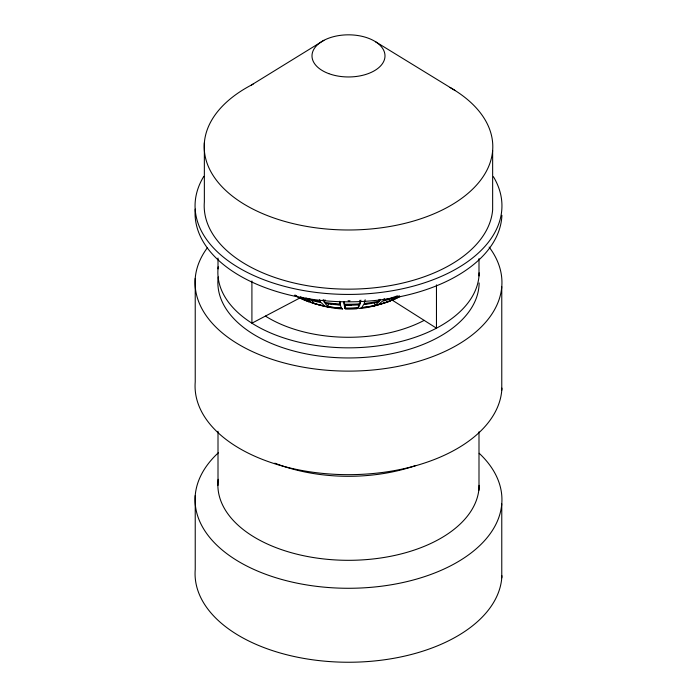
<?xml version="1.0" encoding="UTF-8"?>
<svg xmlns="http://www.w3.org/2000/svg" width="697" height="697" viewBox="0 0 697 697"><rect width="100%" height="100%" fill="white"/><g stroke="black" fill="none" stroke-linecap="round" stroke-linejoin="round"><path stroke-width="1.05" d="M344.902 308.344A73.629 42.508 0 0 0 358.11 308.03L356.794 308.78A63.54 36.68 0 0 1 345.398 309.05L345.006 305.295M344.788 308.161L344.266 305.147A86.681 50.045 0 0 0 359.818 304.781L358.424 307.839A75.999 43.876 0 0 1 344.788 308.161L344.893 304.964A73.777 42.595 0 0 0 351.462 304.981M360.907 300.119L360.131 303.822A89.129 51.456 0 0 1 344.144 304.206L344.257 301.583M323.181 299.492L324.384 302.35A89.129 51.456 0 0 0 340.11 304.04L340.319 301.426M327.938 306.575L325.046 303.343A86.681 50.045 0 0 0 340.345 304.981L341.347 308.022A75.999 43.876 0 0 1 327.938 306.575L328.54 303.422M324.384 302.35L324.976 299.771M365.167 299.736L364.13 303.465A89.129 51.456 0 0 0 379.569 301.034L380.449 299.37M312.125 302.864A75.999 43.876 0 0 0 324.636 306L321.282 302.672A86.681 50.045 0 0 1 307.002 299.1L312.125 302.864L313.188 299.815M384.317 298.482L383.324 300.172A89.129 51.456 0 0 0 397.429 295.816M358.432 304.284L358.424 307.839M399.329 295.702L393.064 299.884A75.999 43.876 0 0 0 400.069 296.565M251.338 85.069L323.931 40.321M300.32 297.741L251.913 323.19L251.913 280.978M374.986 305.46L378.715 302.071A86.681 50.045 0 0 1 363.703 304.432L361.83 307.534A75.999 43.876 0 0 0 374.986 305.46L374.219 302.341M386.852 301.827L391.67 300.32A73.629 42.508 0 0 0 398.457 297.105M390.224 301.008L396.088 296.992A86.681 50.045 0 0 1 382.374 301.226L378.192 304.728A75.999 43.876 0 0 0 390.224 301.008L389.414 299.013M294.927 295.615L295.615 295.85M375.483 41.707L455.193 90.575M391.792 299.858L436.461 328.174L436.461 284.881M295.075 295.354L298.142 297.201A75.999 43.876 0 0 0 309.128 301.871L303.596 297.967A86.681 50.045 0 0 1 300.276 296.748M319.583 299.736L320.515 301.662A89.129 51.456 0 0 1 305.835 297.985M379.055 299.344L379.569 301.034M339.692 301.27L340.11 304.04M359.748 300.346L360.131 303.822M343.926 301.444L344.144 304.206M501.77 286.667L501.77 390.215M501.77 503.826L501.77 577.796M492.648 150.561L492.648 209.736A144.305 83.318 0 0 1 341.757 289.063A144.305 83.318 0 0 1 204.352 201.947L204.352 142.78M478.996 258.613L478.996 275.934M478.996 431.8L478.996 490.235M218.004 258.064L218.004 268.885M218.004 431.251L218.004 485.347M195.23 278.391L195.23 381.939A153.445 88.589 0 0 0 343.142 474.613A153.445 88.589 0 0 0 501.901 388.133M195.23 495.558L195.23 569.519A153.445 88.589 0 0 0 343.142 662.194A153.445 88.589 0 0 0 501.901 575.705M424.151 320.376A112.365 64.873 0 0 1 265.426 316.089M300.52 298.124A73.629 42.508 0 0 0 310.357 302.245L315.584 303.787A63.54 36.68 0 0 1 313.153 302.899M297.262 296.408A73.629 42.508 0 0 1 294.918 295.031M367.842 303.526A73.777 42.595 0 0 1 364.592 303.988M339.892 304.72A73.777 42.595 0 0 1 334.926 304.284M331.65 303.883A73.777 42.595 0 0 1 329.568 303.587M350.007 300.764A86.175 49.757 0 0 1 348.047 300.773M479.135 272.841A130.635 75.424 0 0 1 343.29 347.777A130.635 75.424 0 0 1 218.222 266.829M501.901 215.286A153.445 88.589 0 0 1 343.142 301.775A153.445 88.589 0 0 1 195.23 209.1M493.415 176.716A153.445 88.589 0 0 1 348.143 294.43A153.445 88.589 0 0 1 203.829 176.324M449.992 87.447A144.305 83.318 0 0 1 448.729 206.608A144.305 83.318 0 0 1 242.408 203.149A144.305 83.318 0 0 1 253.142 84.145M415.891 465.483A130.635 75.424 0 0 1 274.827 463.156M489.12 247.078A153.445 88.589 0 0 1 349.197 371.118A153.445 88.589 0 0 1 207.323 247.818M479.135 282.956A130.635 75.424 0 0 1 343.29 357.892A130.635 75.424 0 0 1 218.222 276.944M479.196 453.285A153.445 88.589 0 0 1 447.883 567.192A153.445 88.589 0 0 1 248.123 566.696A153.445 88.589 0 0 1 218.492 452.641M479.135 485.33A130.635 75.424 0 0 1 343.29 560.257A130.635 75.424 0 0 1 218.222 479.318M342.523 308.937L342.497 308.954A63.54 36.68 0 0 1 331.31 307.725L328.575 306.802A73.629 42.508 0 0 0 341.574 308.205L342.497 308.954M361.412 307.734L359.643 308.527A63.54 36.68 0 0 0 370.647 306.793L374.167 305.722A73.629 42.508 0 0 1 361.412 307.734M388.926 301.409L383.385 303.073A63.54 36.68 0 0 1 373.331 306.183L377.269 305.007A73.629 42.508 0 0 0 388.926 301.409M328.548 307.238L325.386 306.244A73.629 42.508 0 0 1 313.258 303.204L318.085 304.624A63.54 36.68 0 0 0 328.548 307.238M328.792 73.629A36.497 21.067 0 0 0 384.953 56.884A36.497 21.067 0 0 0 331.746 37.176A36.497 21.067 0 0 0 328.792 73.629"/></g></svg>
